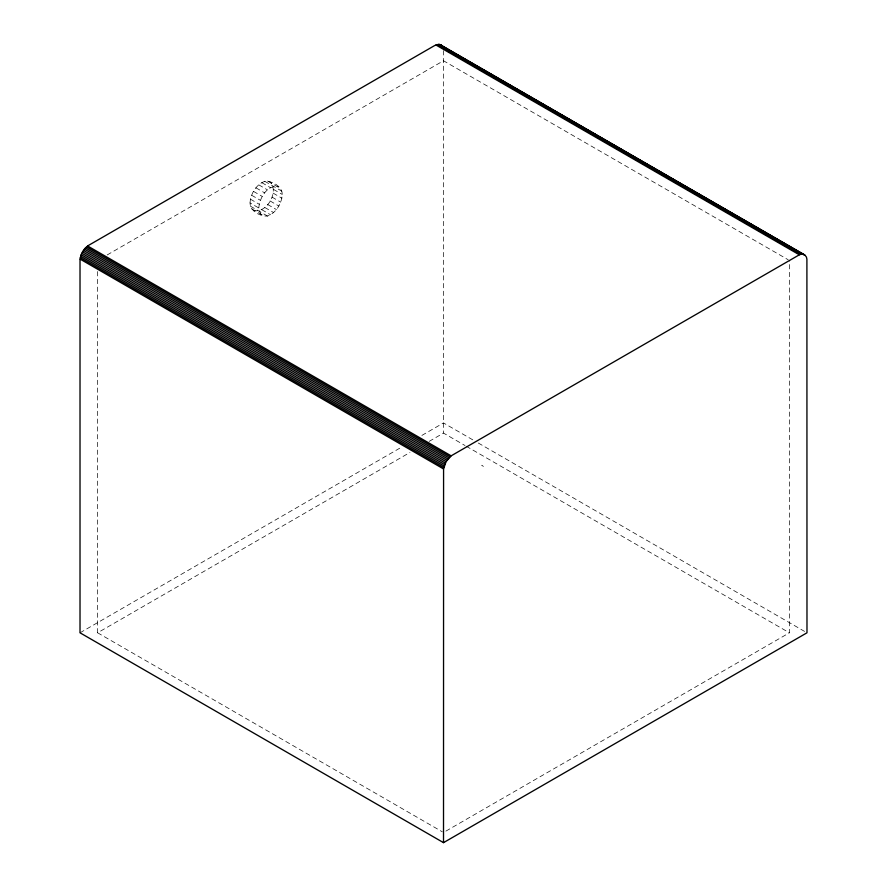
<?xml version="1.0" encoding="UTF-8"?>
<svg xmlns="http://www.w3.org/2000/svg" width="887" height="887" viewBox="0 0 887 887"><rect width="100%" height="100%" fill="white"/><g stroke="black" fill="none" stroke-linecap="round" stroke-linejoin="round"><path stroke-width="0.67" stroke-dasharray="4.43 3.33" d="M250.034 202.923C250.555 193.887 256.066 184.54 264.792 181.325C272.121 180.881 282.254 186.203 282.277 194.464C281.756 203.489 276.245 212.847 267.519 216.062C260.19 216.506 250.056 211.173 250.034 202.923L258.827 208.001L260.401 213.867L262.264 215.585M258.827 208.001C259.303 198.145 267.486 183.997 278.84 186.869M253.471 210.507C266.765 213.7 279.46 191.714 270.047 181.791M107.172 254.935L443.489 60.759L788.199 259.769M80.018 632.797L401.512 447.181M421.902 435.406L443.5 422.944L473.492 440.251M97.603 271.533L97.603 632.797L409.982 452.437M429.142 441.382L443.5 433.089L465.043 445.529M445.895 831.119L789.397 632.797L789.397 260.468M267.619 181.037L280.702 188.598M264.792 181.325L281.878 191.182M261.754 182.611L270.546 187.689M273.484 189.386L282.277 194.464M258.727 184.829L267.519 189.907M273.085 193.111L281.878 198.189M255.888 187.811L264.692 192.889M271.91 197.058L280.702 202.136M253.46 191.37L262.264 196.437M270.047 200.939L278.84 206.017M251.598 195.24L260.401 200.318M267.619 204.487L276.411 209.565M250.433 199.187L259.226 204.265M264.792 207.48L273.584 212.558M261.754 209.687L270.546 214.765M250.433 206.194L267.519 216.062M251.598 208.789L264.692 216.339M478.293 443.023L804.587 631.411M466.24 446.228L789.397 632.797M97.603 632.797L442.314 831.806M481.63 465.243L482.55 465.808M482.816 465.997L483.415 466.418M443.489 50.603L443.5 433.089"/><path stroke-width="1.33" d="M443.511 842.65L443.578 468.957L446.072 461.65L451.15 455.84L799.331 254.802C802.646 252.917 806.893 255.367 806.904 259.181L806.982 632.797L443.511 842.65L80.018 632.797L80.018 260.468C80.251 254.403 83.677 248.471 88.811 245.233L434.697 45.525L439.098 44.35L804.409 254.769M440.052 44.538L805.163 255.323M439.098 44.35L802.58 254.203M438.067 44.361L801.549 254.214M436.981 44.561L800.462 254.414M435.85 44.949L799.331 254.802M87.658 245.987L451.15 455.84M86.527 246.896L450.019 456.75M85.44 247.95L448.933 457.803M84.409 249.136L447.902 458.989M83.456 250.422L446.937 460.275M82.591 251.797L446.072 461.65M81.826 253.238L445.318 463.092M81.194 254.713L444.675 464.566M80.684 256.199L444.165 466.052M80.318 257.662L443.799 467.516M80.085 259.093L443.578 468.957M440.917 44.915L441.682 45.47"/></g></svg>
